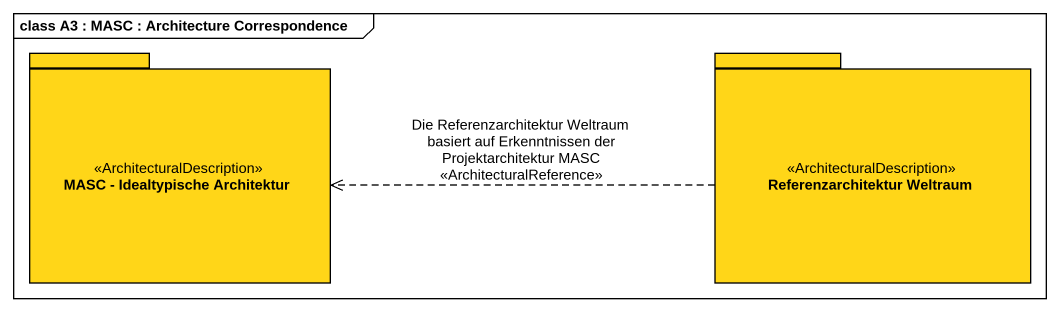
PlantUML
@startuml
mainframe class A3 : MASC : Architecture Correspondence
package "MASC - Idealtypische Architektur" as MASC_Idealtypische <<ArchitecturalDescription>> #FFD618 {
}
package "Referenzarchitektur Weltraum" as Referenzarchitektur_Weltraum <<ArchitecturalDescription>> #FFD618 {
}
Referenzarchitektur_Weltraum .left.> MASC_Idealtypische : Die Referenzarchitektur Weltraum basiert auf Erkenntnissen der Projektarchitektur MASC\n<<ArchitecturalReference>>
@enduml
